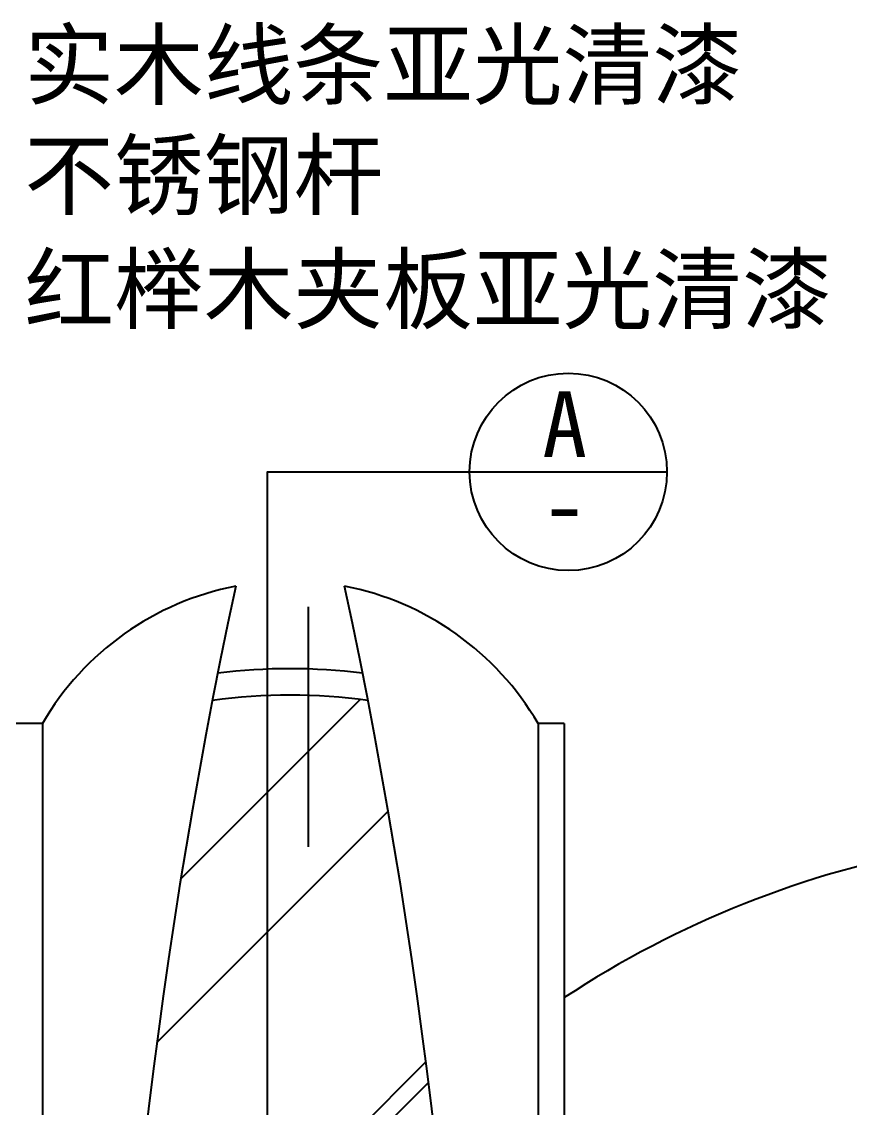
# Model space of a CAD drawing. Extents: x 442 to 4003, y 4489 to 7736.
# Drawn here: x 1256 to 2011, y 6746 to 7736 of the extents above; entities that cross this region are included whole.
import ezdxf
from ezdxf.enums import TextEntityAlignment as Align

# ---------------------------------------------------------------- set-up
doc = ezdxf.new("R2010")
doc.units = 0
doc.header["$MEASUREMENT"] = 0
for name, color, linetype in [('4', 4, 'CONTINUOUS'), ('BH', 3, 'CONTINUOUS'), ('TEXT', 3, 'CONTINUOUS')]:
    doc.layers.add(name, color=color, linetype=linetype)
doc.styles.add('HZ', font='SIMFANG0.TTF')

msp = doc.modelspace()

# ---------------------------------------------------------------- hatches: boundary and pattern name
at = {"layer": 'BH'}
h = msp.add_hatch(dxfattribs=at)
h.set_pattern_fill('AR-RROOF', color=256, scale=300, angle=45, style=0)
h.set_pattern_definition([(45, (-103998.95, -865.24), (254.5584, 678.8225), [4500, -600, 1500, -300]), (45, (-103822.9, -477.04), (-494.2676, 70.0036), [900, -99, 1800, -225]), (45, (-104073.2, -578.86), (960.9581, 1245.21504), [2400, -420, 1200, -300])])
h.paths.add_polyline_path([(1366.49, 6696.14), (1480.39, 6696.14), (1480.39, 7121.72, 0.024594), (1430.28, 7117.2, 0.020414)])
h.paths.add_polyline_path([(1572.09, 7117.21, 0.044943), (1480.39, 7121.72), (1480.39, 6696.14), (1635.92, 6696.14, 0.020423)])
h.paths.add_polyline_path([(1480.39, 6688.14), (1480.39, 6696.14), (1366.49, 6696.14, 0.000386), (1365.62, 6688.14)])
h.paths.add_polyline_path([(1636.8, 6688.14, 0.000386), (1635.92, 6696.14), (1480.39, 6696.14), (1480.39, 6688.14)])

# ---------------------------------------------------------------- linework, layer by layer
at = {"layer": '4'}
for p, q in [((1275.22, 7096.14), (1251.22, 7096.14)), ((1275.22, 7096.14), (1275.22, 5031.75)), ((1727.22, 7096.14), (1727.22, 5031.75)), ((1751.22, 7096.14), (1727.22, 7096.14)), ((1751.22, 7096.14), (1751.22, 5031.75))]:
    msp.add_line(p, q, dxfattribs=at)
for centre, radius, start, end in [((1501.22, 6964.7), 261.45, 100.95394, 149.81685), ((6552.64, 6125.82), 5217.41, 167.87876, 192.10449), ((-3548.27, 6125.61), 5215.49, 347.8933, 12.1283), ((1501.22, 6964.7), 261.45, 30.18315, 79.06673), ((1501.22, 6610.38), 535.76, 82.92459, 97.08416), ((1501.22, 6610.38), 511.76, 82.04019, 97.96867), ((2251.22, 6087.81), 908.33, 100.00058, 123.39849)]:
    msp.add_arc(centre, radius, start, end, dxfattribs=at)
at = {"layer": 'TEXT'}
for points in [[(1480.39, 4985.53), (1480.39, 7325.66), (1664.84, 7325.66)], [(1664.84, 7325.66), (1844.84, 7325.66)]]:
    msp.add_lwpolyline(points, dxfattribs=at)
at = {"layer": 'TEXT', "color": 1}
msp.add_lwpolyline([(1517.78, 6983.54), (1517.78, 7202.69)], dxfattribs=at)
at = {"layer": 'TEXT'}
msp.add_circle((1754.84, 7325.66), 90, dxfattribs=at)

# ---------------------------------------------------------------- texts
at = {"layer": 'TEXT', "style": 'HZ'}
for s, p in [('实木线条亚光清漆', (1258.71, 7666.9)), ('不锈钢杆', (1258.71, 7566.4)), ('红榉木夹板亚光清漆', (1258.71, 7462.31))]:
    msp.add_text(s, height=60, dxfattribs=at).set_placement(p)
for s, p in [('A', (1751.52, 7339.26)), ('-', (1751.37, 7265.47))]:
    msp.add_text(s, height=60, dxfattribs=at).set_placement(p, align=Align.CENTER)

doc.saveas('drawing.dxf')
